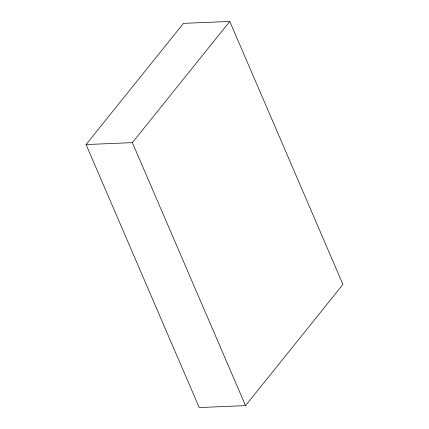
<?xml version="1.0" encoding="UTF-8"?>
<svg xmlns="http://www.w3.org/2000/svg" width="429" height="429" viewBox="0 0 429 429"><rect width="100%" height="100%" fill="white"/><g stroke="black" fill="none" stroke-linecap="round" stroke-linejoin="round"><path stroke-width="0.64" d="M86.063 144.557L183.467 23.37L229.778 21.45L342.937 284.443L245.533 405.63L199.222 407.55L86.063 144.557L132.373 142.637L229.778 21.45M132.373 142.637L245.533 405.63"/></g></svg>
